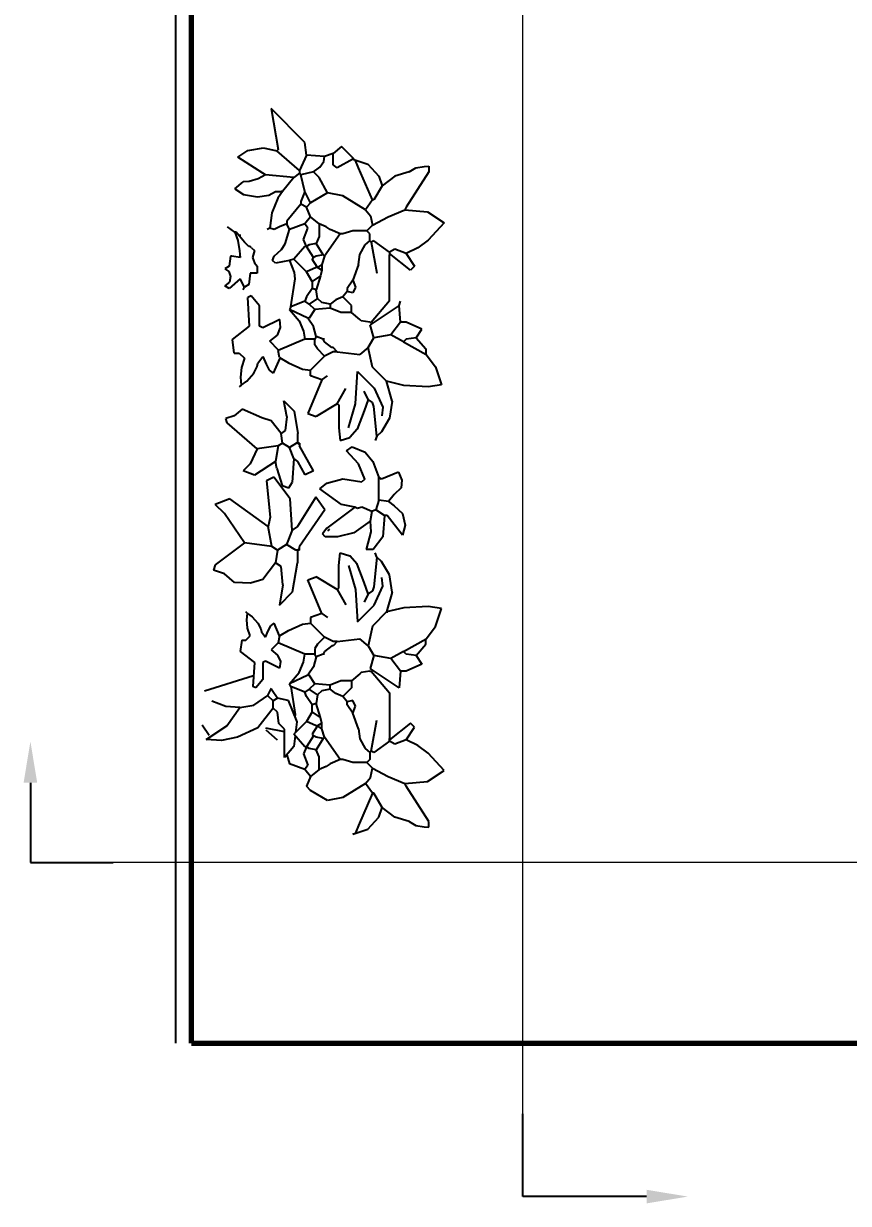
# Model space of a CAD drawing. Header units: inches. Extents: x -1721 to -596, y -6348 to -3031.
# Drawn here: x -606.28 to -602.7, y -3144.82 to -3139.7 of the extents above; entities that cross this region are included whole.
import ezdxf
from ezdxf import colors
from ezdxf.entities.mleader import LeaderData, LeaderLine
from ezdxf.math import Vec2, Vec3

# ---------------------------------------------------------------- set-up
doc = ezdxf.new("R2010")
doc.units = ezdxf.units.IN
doc.header["$MEASUREMENT"] = 0
doc.layers.add('A-FLOR-FTPT', color=6, linetype='Continuous', lineweight=70)
doc.layers.add('linee di sezione', color=3, linetype='Continuous', lineweight=13)
doc.layers.add('VEGETAZIONE', color=94, linetype='Continuous')
doc.styles.get("Standard").update_dxf_attribs({"font": 'Arial.ttf'})

msp = doc.modelspace()

# ---------------------------------------------------------------- linework, layer by layer
msp.add_line((-605.6223, -3138.1969), (-605.6223, -3144.1269))
at = {"layer": 'A-FLOR-FTPT'}
for q in [(-605.5523, -3138.1969), (-602.6023, -3144.1269)]:
    msp.add_line((-605.5523, -3144.1269), q, dxfattribs=at)
at = {"layer": 'linee di sezione', "lineweight": 13}
for p, q in [((-604.113, -3144.4343), (-604.113, -3134.7169)), ((-596.2123, -3143.3426), (-605.8923, -3143.3426))]:
    msp.add_line(p, q, dxfattribs=at)
at = {"layer": 'VEGETAZIONE'}
for p, q in [((-605.0595, -3140.2131), (-605.207, -3140.0657)), ((-605.207, -3140.0657), (-605.1756, -3140.2436)), ((-605.3079, -3140.2489), (-605.2401, -3140.2364)), ((-605.2401, -3140.2364), (-605.1817, -3140.2498)), ((-605.1756, -3140.2436), (-605.1817, -3140.2498)), ((-605.0534, -3140.2681), (-605.0595, -3140.2131)), ((-604.9007, -3140.2314), (-604.9373, -3140.262)), ((-604.8457, -3140.2864), (-604.9007, -3140.2314)), ((-605.3506, -3140.2777), (-605.3079, -3140.2489)), ((-605.2427, -3140.3475), (-605.3506, -3140.2777)), ((-605.0839, -3140.3353), (-605.1817, -3140.2498)), ((-605.0534, -3140.2681), (-605.0839, -3140.3353)), ((-604.974, -3140.2742), (-605.0534, -3140.2681)), ((-604.9773, -3140.296), (-604.974, -3140.2742)), ((-604.9373, -3140.262), (-604.974, -3140.2742)), ((-604.9373, -3140.3108), (-604.9373, -3140.262)), ((-604.8518, -3140.2864), (-604.919, -3140.3231)), ((-604.8518, -3140.2864), (-604.7863, -3140.3072)), ((-604.8457, -3140.2864), (-604.8518, -3140.2864)), ((-604.8274, -3140.3231), (-604.8396, -3140.2925)), ((-605.0839, -3140.3353), (-605.0839, -3140.3475)), ((-605.0229, -3140.3414), (-605.0778, -3140.3536)), ((-605.0229, -3140.3414), (-604.9949, -3140.3212)), ((-604.9984, -3140.3658), (-605.0229, -3140.3414)), ((-604.9949, -3140.3212), (-604.9773, -3140.296)), ((-604.919, -3140.3231), (-604.9373, -3140.3108)), ((-604.7663, -3140.4635), (-604.8274, -3140.3231)), ((-604.7863, -3140.3072), (-604.7393, -3140.3605)), ((-604.6075, -3140.3414), (-604.6686, -3140.3597)), ((-604.522, -3140.3414), (-604.6197, -3140.4941)), ((-604.6075, -3140.3414), (-604.5777, -3140.324)), ((-604.5777, -3140.324), (-604.5424, -3140.3184)), ((-604.5424, -3140.3184), (-604.522, -3140.317)), ((-604.522, -3140.317), (-604.522, -3140.3414)), ((-605.3649, -3140.4147), (-605.3283, -3140.3841)), ((-605.3024, -3140.3824), (-605.3283, -3140.3841)), ((-605.2631, -3140.372), (-605.3024, -3140.3824)), ((-605.2305, -3140.3536), (-605.2631, -3140.372)), ((-605.2305, -3140.3536), (-605.2427, -3140.3475)), ((-605.1084, -3140.3658), (-605.2305, -3140.3536)), ((-605.1084, -3140.3658), (-605.1572, -3140.4269)), ((-605.0839, -3140.3475), (-605.1084, -3140.3658)), ((-605.0778, -3140.3536), (-605.0839, -3140.3475)), ((-605.0595, -3140.4269), (-605.0778, -3140.3536)), ((-604.9618, -3140.433), (-604.9984, -3140.3658)), ((-604.7393, -3140.3605), (-604.7236, -3140.4025)), ((-604.6686, -3140.3597), (-604.7236, -3140.4025)), ((-605.3649, -3140.4147), (-605.3265, -3140.4398)), ((-605.3265, -3140.4398), (-605.2653, -3140.4503)), ((-605.2653, -3140.4503), (-605.2172, -3140.443)), ((-605.2172, -3140.443), (-605.1878, -3140.4269)), ((-605.1878, -3140.4269), (-605.1633, -3140.4269)), ((-605.1572, -3140.4269), (-605.1778, -3140.4555)), ((-605.1572, -3140.4269), (-605.1633, -3140.4269)), ((-605.0595, -3140.4269), (-605.0778, -3140.4697)), ((-605.0351, -3140.4758), (-605.0595, -3140.4269)), ((-604.9618, -3140.433), (-605.0351, -3140.4758)), ((-604.8946, -3140.4452), (-604.9618, -3140.433)), ((-604.7969, -3140.5063), (-604.8946, -3140.4452)), ((-604.7236, -3140.4025), (-604.7602, -3140.4635)), ((-605.1778, -3140.4555), (-605.203, -3140.5191)), ((-605.0778, -3140.4819), (-605.1389, -3140.5552)), ((-605.0778, -3140.4697), (-605.0778, -3140.4819)), ((-605.0534, -3140.4941), (-605.0778, -3140.4819)), ((-605.0351, -3140.4758), (-605.0534, -3140.4941)), ((-605.0351, -3140.5368), (-605.0534, -3140.4941)), ((-604.7663, -3140.4635), (-604.7969, -3140.5063)), ((-604.7602, -3140.4635), (-604.7663, -3140.4635)), ((-604.6197, -3140.4941), (-604.6258, -3140.5063)), ((-605.203, -3140.5191), (-605.2122, -3140.5857)), ((-605.0351, -3140.5368), (-605.0595, -3140.5674)), ((-604.9984, -3140.5674), (-605.0351, -3140.5368)), ((-604.7969, -3140.5063), (-604.7745, -3140.5316)), ((-604.7745, -3140.5316), (-604.7663, -3140.5735)), ((-604.7663, -3140.5735), (-604.6981, -3140.5372)), ((-604.6981, -3140.5372), (-604.6258, -3140.5063)), ((-604.6258, -3140.5063), (-604.5277, -3140.5147)), ((-604.5277, -3140.5147), (-604.4542, -3140.5624)), ((-605.3649, -3140.604), (-605.3954, -3140.5796)), ((-605.2122, -3140.5857), (-605.2244, -3140.5918)), ((-605.2122, -3140.5796), (-605.2122, -3140.5857)), ((-605.1939, -3140.5918), (-605.2122, -3140.5857)), ((-605.1695, -3140.5796), (-605.1939, -3140.5918)), ((-605.1389, -3140.5674), (-605.1695, -3140.5796)), ((-605.145, -3140.6537), (-605.1267, -3140.5918)), ((-605.1389, -3140.5552), (-605.1389, -3140.5674)), ((-605.1267, -3140.5918), (-605.1389, -3140.5674)), ((-605.0595, -3140.5674), (-605.1267, -3140.5918)), ((-605.0656, -3140.6346), (-605.0473, -3140.5857)), ((-605.0473, -3140.5857), (-605.0595, -3140.5674)), ((-604.9679, -3140.5796), (-604.9984, -3140.5674)), ((-604.9984, -3140.5674), (-604.9984, -3140.6224)), ((-604.9496, -3140.5918), (-604.9679, -3140.5796)), ((-604.9068, -3140.6101), (-604.9496, -3140.5918)), ((-604.8518, -3140.5979), (-604.8946, -3140.6101)), ((-604.7907, -3140.5979), (-604.8518, -3140.5979)), ((-604.7663, -3140.5735), (-604.7907, -3140.5979)), ((-604.7785, -3140.6101), (-604.7907, -3140.5979)), ((-604.4542, -3140.5624), (-604.5248, -3140.6382)), ((-605.3649, -3140.604), (-605.3505, -3140.6402)), ((-605.3588, -3140.604), (-605.3649, -3140.604)), ((-605.3221, -3140.6468), (-605.3588, -3140.604)), ((-605.3505, -3140.6402), (-605.344, -3140.685)), ((-605.3038, -3140.6651), (-605.3221, -3140.6468)), ((-605.1614, -3140.6788), (-605.145, -3140.6537)), ((-605.0534, -3140.6651), (-605.0656, -3140.6346)), ((-605.0106, -3140.6529), (-605.0412, -3140.659)), ((-604.9984, -3140.6224), (-605.0106, -3140.6529)), ((-604.9801, -3140.7018), (-605.0106, -3140.6529)), ((-604.9068, -3140.6101), (-604.974, -3140.7079)), ((-604.8946, -3140.6101), (-604.9068, -3140.6101)), ((-604.798, -3140.6578), (-604.7785, -3140.6407)), ((-604.7785, -3140.6407), (-604.7785, -3140.6101)), ((-604.7724, -3140.6468), (-604.7785, -3140.6407)), ((-604.7602, -3140.6407), (-604.7724, -3140.6468)), ((-604.7724, -3140.6468), (-604.748, -3140.7812)), ((-604.693, -3140.6896), (-604.7602, -3140.6407)), ((-604.5248, -3140.6382), (-604.5688, -3140.6718)), ((-605.344, -3140.685), (-605.3405, -3140.714)), ((-605.2977, -3140.6651), (-605.3038, -3140.6651)), ((-605.2916, -3140.6712), (-605.2977, -3140.6651)), ((-605.2916, -3140.6712), (-605.2794, -3140.6834)), ((-605.2794, -3140.6834), (-605.2871, -3140.7132)), ((-605.1939, -3140.7079), (-605.1614, -3140.6788)), ((-605.0595, -3140.6651), (-605.1084, -3140.7201)), ((-605.0534, -3140.6651), (-605.0595, -3140.6651)), ((-605.0412, -3140.659), (-605.0534, -3140.6651)), ((-605.0229, -3140.714), (-605.0534, -3140.6651)), ((-604.9801, -3140.7018), (-605.0106, -3140.7079)), ((-604.974, -3140.7079), (-604.9801, -3140.7018)), ((-604.8274, -3140.7445), (-604.8215, -3140.6999)), ((-604.8215, -3140.6999), (-604.798, -3140.6578)), ((-604.6686, -3140.6773), (-604.693, -3140.6896)), ((-604.693, -3140.6896), (-604.693, -3140.6957)), ((-604.6014, -3140.769), (-604.693, -3140.6957)), ((-604.693, -3140.6957), (-604.693, -3140.7018)), ((-604.693, -3140.8997), (-604.693, -3140.7018)), ((-604.6197, -3140.6957), (-604.6686, -3140.6773)), ((-604.5688, -3140.6718), (-604.6197, -3140.6957)), ((-604.6197, -3140.6957), (-604.5831, -3140.7506)), ((-605.3893, -3140.7506), (-605.4077, -3140.7629)), ((-605.3832, -3140.7079), (-605.3893, -3140.7506)), ((-605.3771, -3140.7079), (-605.3832, -3140.7079)), ((-605.3405, -3140.714), (-605.3771, -3140.7079)), ((-605.2871, -3140.7132), (-605.2795, -3140.7372)), ((-605.2795, -3140.7372), (-605.2672, -3140.7506)), ((-605.2672, -3140.7506), (-605.2672, -3140.7812)), ((-605.2, -3140.7262), (-605.1939, -3140.7079)), ((-605.1878, -3140.7384), (-605.2, -3140.7262)), ((-605.1267, -3140.7262), (-605.1878, -3140.7384)), ((-605.1084, -3140.7201), (-605.1267, -3140.7262)), ((-605.1046, -3140.7779), (-605.1254, -3140.7257)), ((-605.0534, -3140.7751), (-605.1084, -3140.7201)), ((-605.0106, -3140.7567), (-605.0534, -3140.7751)), ((-605.029, -3140.7201), (-605.0229, -3140.714)), ((-605.0045, -3140.7567), (-605.029, -3140.7201)), ((-605.0106, -3140.7079), (-605.0229, -3140.714)), ((-605.0045, -3140.7567), (-605.0106, -3140.7567)), ((-604.9862, -3140.7445), (-605.0045, -3140.7567)), ((-604.9862, -3140.769), (-605.0045, -3140.7567)), ((-604.974, -3140.7079), (-604.9862, -3140.7445)), ((-604.9862, -3140.7445), (-604.9862, -3140.769)), ((-604.8274, -3140.7445), (-604.8518, -3140.8117)), ((-604.5831, -3140.7506), (-604.6014, -3140.769)), ((-605.4077, -3140.7629), (-605.3899, -3140.7748)), ((-605.3899, -3140.7748), (-605.3833, -3140.7956)), ((-605.3405, -3140.8056), (-605.3893, -3140.8484)), ((-605.3833, -3140.7956), (-605.3877, -3140.8207)), ((-605.3221, -3140.8423), (-605.3405, -3140.8056)), ((-605.2977, -3140.7812), (-605.3038, -3140.83)), ((-605.2672, -3140.7812), (-605.2977, -3140.7812)), ((-605.1206, -3140.9278), (-605.1023, -3140.8056)), ((-605.1023, -3140.8056), (-605.1046, -3140.7779)), ((-605.029, -3140.8178), (-605.0534, -3140.7751)), ((-604.9923, -3140.7934), (-605.029, -3140.8178)), ((-604.9923, -3140.7934), (-605.0106, -3140.8545)), ((-604.9862, -3140.769), (-604.9923, -3140.7934)), ((-605.3877, -3140.8207), (-605.4077, -3140.8362)), ((-605.3893, -3140.8484), (-605.4077, -3140.8362)), ((-605.3283, -3140.8545), (-605.3221, -3140.8423)), ((-605.3038, -3140.83), (-605.3221, -3140.8423)), ((-605.029, -3140.8484), (-605.0534, -3140.885)), ((-605.029, -3140.8178), (-605.029, -3140.8484)), ((-605.0106, -3140.8545), (-605.029, -3140.8484)), ((-605.0045, -3140.8911), (-605.0106, -3140.8545)), ((-604.8518, -3140.8117), (-604.8763, -3140.8484)), ((-604.8763, -3140.8484), (-604.8763, -3140.8606)), ((-604.8518, -3140.8117), (-604.8396, -3140.8423)), ((-604.8396, -3140.8423), (-604.8518, -3140.8667)), ((-605.2935, -3140.8795), (-605.3081, -3140.8869)), ((-605.3008, -3141.0114), (-605.3081, -3140.8869)), ((-605.2568, -3140.9235), (-605.2935, -3140.8795)), ((-605.0595, -3140.9033), (-605.1206, -3140.9278)), ((-605.0534, -3140.885), (-605.0595, -3140.9033)), ((-605.0412, -3140.9156), (-605.0595, -3140.9033)), ((-605.0045, -3140.8911), (-605.0412, -3140.9156)), ((-604.9862, -3140.9095), (-605.0045, -3140.8911)), ((-604.9496, -3140.9156), (-604.9862, -3140.9095)), ((-604.9251, -3140.8972), (-604.9496, -3140.9156)), ((-604.8946, -3140.885), (-604.9251, -3140.8972)), ((-604.8763, -3140.8606), (-604.8946, -3140.885)), ((-604.8579, -3140.9217), (-604.8946, -3140.885)), ((-604.8518, -3140.8667), (-604.8763, -3140.8606)), ((-604.7724, -3140.995), (-604.693, -3140.8997)), ((-604.6503, -3140.9217), (-604.6441, -3140.9033)), ((-605.2568, -3141.0114), (-605.2568, -3140.9235)), ((-605.1206, -3140.9278), (-605.1267, -3140.94)), ((-605.0473, -3140.9766), (-605.1267, -3140.94)), ((-605.1267, -3140.94), (-605.0854, -3140.9893)), ((-605.0168, -3140.94), (-605.0412, -3140.9156)), ((-605.0168, -3140.94), (-605.0412, -3140.9766)), ((-604.9496, -3140.9339), (-605.0168, -3140.94)), ((-604.9496, -3140.9156), (-604.9496, -3140.9339)), ((-604.9038, -3140.9523), (-604.9496, -3140.9339)), ((-604.8579, -3140.9522), (-604.9038, -3140.9523)), ((-604.8579, -3140.9522), (-604.8579, -3140.9217)), ((-604.8213, -3140.9828), (-604.8579, -3140.9522)), ((-604.6503, -3140.9217), (-604.7757, -3141.0053)), ((-604.6441, -3140.995), (-604.6503, -3140.9217)), ((-605.3741, -3141.0701), (-605.3008, -3141.0114)), ((-605.2421, -3141.0188), (-605.2568, -3141.0114)), ((-605.1688, -3140.9821), (-605.2421, -3141.0188)), ((-605.1653, -3141.0173), (-605.1688, -3140.9821)), ((-605.0854, -3140.9893), (-605.0654, -3141.0342)), ((-605.0229, -3141.0133), (-605.0473, -3140.9766)), ((-605.0412, -3140.9766), (-605.0473, -3140.9766)), ((-604.8152, -3140.9889), (-604.8213, -3140.9828)), ((-604.7785, -3140.995), (-604.8152, -3140.9889)), ((-604.7785, -3140.995), (-604.7724, -3140.995)), ((-604.7602, -3141.0622), (-604.7757, -3141.0053)), ((-604.6441, -3140.995), (-604.6869, -3141.0499)), ((-604.6197, -3140.995), (-604.6441, -3140.995)), ((-604.5525, -3141.0255), (-604.6197, -3140.995)), ((-605.2128, -3141.0774), (-605.1794, -3141.0509)), ((-605.1794, -3141.0509), (-605.1653, -3141.0173)), ((-605.0654, -3141.0342), (-605.0595, -3141.0683)), ((-605.0106, -3141.056), (-605.0229, -3141.0133)), ((-605.0106, -3141.056), (-605.0168, -3141.0683)), ((-604.9801, -3141.0683), (-605.0106, -3141.056)), ((-604.7846, -3141.1049), (-604.7602, -3141.0622)), ((-604.6869, -3141.0499), (-604.7602, -3141.0622)), ((-604.6319, -3141.0805), (-604.6869, -3141.0499)), ((-604.577, -3141.0622), (-604.6197, -3141.0683)), ((-604.577, -3141.0622), (-604.5525, -3141.0255)), ((-604.577, -3141.0622), (-604.5342, -3141.111)), ((-605.3667, -3141.1287), (-605.3741, -3141.0701)), ((-605.1762, -3141.1141), (-605.2128, -3141.0774)), ((-605.0595, -3141.0683), (-605.1756, -3141.1171)), ((-605.0168, -3141.0683), (-605.0595, -3141.0683)), ((-605.0168, -3141.0927), (-605.0168, -3141.0683)), ((-605.0045, -3141.111), (-605.0168, -3141.0927)), ((-604.974, -3141.1416), (-605.0045, -3141.111)), ((-604.974, -3141.0805), (-604.9801, -3141.0683)), ((-604.974, -3141.0683), (-604.9801, -3141.0683)), ((-604.9435, -3141.1049), (-604.974, -3141.0805)), ((-604.9373, -3141.1049), (-604.9435, -3141.1049)), ((-604.919, -3141.1232), (-604.9373, -3141.1049)), ((-604.7846, -3141.1049), (-604.8213, -3141.1354)), ((-604.7663, -3141.1904), (-604.7846, -3141.1049)), ((-604.6197, -3141.0683), (-604.6319, -3141.0805)), ((-604.6319, -3141.0805), (-604.5336, -3141.1346)), ((-604.5342, -3141.111), (-604.5342, -3141.1354)), ((-605.3667, -3141.1287), (-605.3448, -3141.1287)), ((-605.3448, -3141.1287), (-605.3228, -3141.1507)), ((-605.3228, -3141.1507), (-605.336, -3141.1909)), ((-605.2641, -3141.1727), (-605.2421, -3141.1434)), ((-605.2421, -3141.1434), (-605.2288, -3141.1775)), ((-605.1688, -3141.1507), (-605.1982, -3141.2167)), ((-605.1695, -3141.1477), (-605.1756, -3141.1171)), ((-605.1695, -3141.1477), (-605.1313, -3141.1711)), ((-604.974, -3141.1416), (-605.0351, -3141.2026)), ((-604.9373, -3141.1232), (-604.974, -3141.1416)), ((-604.919, -3141.1232), (-604.9373, -3141.1232)), ((-604.919, -3141.1232), (-604.8213, -3141.1354)), ((-604.5336, -3141.1346), (-604.4924, -3141.1879)), ((-605.336, -3141.1909), (-605.3402, -3141.234)), ((-605.312, -3141.2502), (-605.2824, -3141.2165)), ((-605.2824, -3141.2165), (-605.2669, -3141.1869)), ((-605.2669, -3141.1869), (-605.2641, -3141.1727)), ((-605.2288, -3141.1775), (-605.2147, -3141.2031)), ((-605.2147, -3141.2031), (-605.1982, -3141.2167)), ((-605.1313, -3141.1711), (-605.0701, -3141.198)), ((-605.0701, -3141.198), (-605.0351, -3141.2026)), ((-605.0351, -3141.2271), (-605.0351, -3141.2026)), ((-604.8398, -3141.3497), (-604.832, -3141.2081)), ((-604.832, -3141.2081), (-604.7591, -3141.2814)), ((-604.7052, -3141.2515), (-604.7663, -3141.1904)), ((-604.4924, -3141.1879), (-604.466, -3141.2665)), ((-605.3374, -3141.268), (-605.3448, -3141.2753)), ((-605.3402, -3141.234), (-605.3374, -3141.268)), ((-605.3374, -3141.268), (-605.312, -3141.2502)), ((-604.9862, -3141.2454), (-605.0473, -3141.392)), ((-604.9862, -3141.2454), (-605.0351, -3141.2271)), ((-604.9862, -3141.2454), (-604.9618, -3141.2271)), ((-604.6305, -3141.2693), (-604.7052, -3141.2515)), ((-604.6808, -3141.337), (-604.7052, -3141.2515)), ((-604.7052, -3141.2515), (-604.6991, -3141.2515)), ((-604.5248, -3141.2749), (-604.6305, -3141.2693)), ((-604.466, -3141.2665), (-604.5248, -3141.2749)), ((-604.919, -3141.3492), (-604.8824, -3141.282)), ((-604.7846, -3141.3309), (-604.803, -3141.2943)), ((-604.7591, -3141.2814), (-604.7213, -3141.3634)), ((-605.1507, -3141.3366), (-605.1066, -3141.3815)), ((-605.1389, -3141.4042), (-605.1507, -3141.3366)), ((-604.919, -3141.3492), (-605.0106, -3141.4042)), ((-604.919, -3141.3492), (-604.9129, -3141.3553)), ((-604.9129, -3141.3553), (-604.9129, -3141.4531)), ((-604.871, -3141.4541), (-604.8398, -3141.3497)), ((-604.7846, -3141.3309), (-604.803, -3141.3798)), ((-604.7663, -3141.3431), (-604.7846, -3141.3309)), ((-604.7602, -3141.3614), (-604.7663, -3141.3431)), ((-604.748, -3141.4897), (-604.7602, -3141.3614)), ((-604.7213, -3141.3634), (-604.7252, -3141.4019)), ((-604.6808, -3141.337), (-604.6923, -3141.4123)), ((-605.3667, -3141.4013), (-605.4033, -3141.4135)), ((-605.3972, -3141.4319), (-605.4033, -3141.4135)), ((-605.3328, -3141.3728), (-605.3667, -3141.4013)), ((-605.2476, -3141.4095), (-605.3328, -3141.3728)), ((-605.2061, -3141.4225), (-605.2476, -3141.4095)), ((-605.1633, -3141.4775), (-605.2061, -3141.4225)), ((-605.1389, -3141.4042), (-605.145, -3141.4653)), ((-605.1066, -3141.3815), (-605.0901, -3141.4775)), ((-605.0473, -3141.392), (-605.0106, -3141.4042)), ((-604.803, -3141.3798), (-604.8335, -3141.4592)), ((-604.6923, -3141.4123), (-604.7275, -3141.4712)), ((-605.2672, -3141.5447), (-605.3972, -3141.4319)), ((-605.145, -3141.4653), (-605.1633, -3141.4775)), ((-604.9129, -3141.4531), (-604.9068, -3141.508)), ((-604.8335, -3141.4592), (-604.864, -3141.4958)), ((-604.7275, -3141.4712), (-604.748, -3141.4897)), ((-605.1572, -3141.5203), (-605.1756, -3141.5325)), ((-605.1572, -3141.5203), (-605.1633, -3141.4775)), ((-605.1267, -3141.5386), (-605.1572, -3141.5203)), ((-605.0962, -3141.5203), (-605.1267, -3141.5386)), ((-605.0901, -3141.5203), (-605.0962, -3141.5203)), ((-605.0901, -3141.5203), (-605.0901, -3141.4775)), ((-605.0839, -3141.5264), (-605.0901, -3141.5203)), ((-605.0839, -3141.5203), (-605.0901, -3141.5203)), ((-605.0839, -3141.5203), (-605.0839, -3141.5264)), ((-604.9068, -3141.508), (-604.864, -3141.4958)), ((-604.748, -3141.4897), (-604.7541, -3141.508)), ((-605.2672, -3141.5447), (-605.2974, -3141.6099)), ((-605.1756, -3141.5325), (-605.2672, -3141.5447)), ((-605.1756, -3141.5325), (-605.1878, -3141.5997)), ((-605.1084, -3141.5875), (-605.1267, -3141.5386)), ((-605.0839, -3141.5264), (-605.0839, -3141.5325)), ((-605.022, -3141.64), (-605.0839, -3141.5325)), ((-604.8796, -3141.5541), (-604.8552, -3141.5357)), ((-604.8269, -3141.6104), (-604.8796, -3141.5541)), ((-604.8552, -3141.5357), (-604.7975, -3141.56)), ((-604.7975, -3141.56), (-604.7652, -3141.5992)), ((-605.2974, -3141.6099), (-605.3279, -3141.6404)), ((-605.1878, -3141.5997), (-605.279, -3141.6587)), ((-605.1817, -3141.6302), (-605.1878, -3141.5997)), ((-605.1084, -3141.5875), (-605.1145, -3141.6913)), ((-605.0901, -3141.5997), (-605.1084, -3141.5875)), ((-605.0581, -3141.6581), (-605.0901, -3141.5997)), ((-604.8002, -3141.6762), (-604.8269, -3141.6104)), ((-604.7652, -3141.5992), (-604.7391, -3141.6701)), ((-605.279, -3141.6587), (-605.3279, -3141.6404)), ((-605.1951, -3141.6675), (-605.2269, -3141.6834)), ((-605.1236, -3141.7628), (-605.1951, -3141.6675)), ((-605.1817, -3141.6302), (-605.1585, -3141.7048)), ((-605.022, -3141.64), (-605.0581, -3141.6581)), ((-604.9651, -3141.6946), (-604.8945, -3141.675)), ((-604.8945, -3141.675), (-604.8124, -3141.6885)), ((-604.8002, -3141.6762), (-604.8124, -3141.6885)), ((-604.7391, -3141.7679), (-604.7391, -3141.6701)), ((-604.7269, -3141.6762), (-604.7391, -3141.6701)), ((-604.6536, -3141.6457), (-604.7269, -3141.6762)), ((-604.6536, -3141.6457), (-604.6389, -3141.6806)), ((-605.2269, -3141.6834), (-605.211, -3141.8422)), ((-605.1585, -3141.7048), (-605.1293, -3141.7149)), ((-605.1293, -3141.7149), (-605.1145, -3141.6913)), ((-604.9957, -3141.719), (-604.9651, -3141.6946)), ((-604.9004, -3141.7871), (-604.9957, -3141.719)), ((-604.6418, -3141.7142), (-604.6719, -3141.7434)), ((-604.6389, -3141.6806), (-604.6418, -3141.7142)), ((-605.3857, -3141.7628), (-605.4492, -3141.7866)), ((-605.2189, -3141.8819), (-605.3857, -3141.7628)), ((-605.1157, -3141.8978), (-605.1236, -3141.7628)), ((-605.0125, -3141.7548), (-605.0919, -3141.8819)), ((-604.9728, -3141.8104), (-605.0125, -3141.7548)), ((-604.7391, -3141.7679), (-604.7513, -3141.8106)), ((-604.6964, -3141.774), (-604.7391, -3141.7679)), ((-604.6719, -3141.7434), (-604.6964, -3141.774)), ((-604.6964, -3141.774), (-604.6719, -3141.7923)), ((-605.4095, -3141.8263), (-605.4492, -3141.7866)), ((-605.3221, -3141.9534), (-605.4095, -3141.8263)), ((-604.9728, -3141.8104), (-605.0839, -3141.9692)), ((-604.843, -3141.7984), (-604.9651, -3141.89)), ((-604.843, -3141.7984), (-604.9004, -3141.7871)), ((-604.8307, -3141.8045), (-604.843, -3141.7984)), ((-604.8124, -3141.7984), (-604.8307, -3141.8045)), ((-604.7697, -3141.8167), (-604.8124, -3141.7984)), ((-604.7697, -3141.8167), (-604.7758, -3141.8595)), ((-604.7513, -3141.8106), (-604.7697, -3141.8167)), ((-604.7147, -3141.8351), (-604.7513, -3141.8106)), ((-604.6719, -3141.7923), (-604.6359, -3141.8264)), ((-604.6359, -3141.8264), (-604.6242, -3141.8769)), ((-605.211, -3141.8422), (-605.2189, -3141.8819)), ((-605.203, -3141.9692), (-605.2189, -3141.8819)), ((-605.0919, -3141.8819), (-605.1157, -3141.8978)), ((-604.7758, -3141.8595), (-604.8475, -3141.9106)), ((-604.7758, -3141.8595), (-604.774, -3141.905)), ((-604.7147, -3141.8351), (-604.7208, -3141.9267)), ((-604.7025, -3141.8351), (-604.7147, -3141.8351)), ((-604.6353, -3141.9206), (-604.7025, -3141.8351)), ((-604.6242, -3141.8769), (-604.6353, -3141.9206)), ((-605.1157, -3141.8978), (-605.1395, -3141.9613)), ((-604.9651, -3141.89), (-604.9834, -3141.9145)), ((-604.9712, -3141.9267), (-604.9834, -3141.9145)), ((-604.918, -3141.9274), (-604.9712, -3141.9267)), ((-604.9533, -3141.8933), (-604.9612, -3141.9012)), ((-604.8475, -3141.9106), (-604.918, -3141.9274)), ((-604.774, -3141.905), (-604.7941, -3141.9816)), ((-604.7208, -3141.9267), (-604.7636, -3141.9816)), ((-605.3221, -3141.9534), (-605.4492, -3142.0487)), ((-605.203, -3141.9692), (-605.3221, -3141.9534)), ((-605.1792, -3141.9851), (-605.203, -3141.9692)), ((-605.1792, -3141.9851), (-605.1872, -3142.0407)), ((-605.1395, -3141.9613), (-605.1792, -3141.9851)), ((-605.0998, -3141.9851), (-605.1395, -3141.9613)), ((-605.0919, -3141.9851), (-605.0998, -3141.9851)), ((-605.0839, -3141.9772), (-605.0919, -3141.9851)), ((-605.0919, -3141.9851), (-605.0919, -3142.0407)), ((-605.0839, -3141.9851), (-605.0919, -3141.9851)), ((-605.0839, -3141.9772), (-605.0839, -3141.9692)), ((-605.0839, -3141.9851), (-605.0839, -3141.9772)), ((-604.7636, -3141.9816), (-604.7941, -3141.9816)), ((-604.9129, -3142.0523), (-604.9068, -3141.9973)), ((-604.9068, -3141.9973), (-604.864, -3142.0095)), ((-604.8335, -3142.0462), (-604.864, -3142.0095)), ((-604.748, -3142.0157), (-604.7602, -3142.1439)), ((-604.748, -3142.0157), (-604.7541, -3141.9973)), ((-604.7275, -3142.0342), (-604.748, -3142.0157)), ((-604.6923, -3142.0931), (-604.7275, -3142.0342)), ((-605.4492, -3142.0487), (-605.4571, -3142.0725)), ((-605.4095, -3142.0883), (-605.4571, -3142.0725)), ((-605.3655, -3142.1255), (-605.4095, -3142.0883)), ((-605.1872, -3142.0407), (-605.2428, -3142.1122)), ((-605.1634, -3142.0566), (-605.1872, -3142.0407)), ((-605.1554, -3142.136), (-605.1634, -3142.0566)), ((-605.1134, -3142.1656), (-605.0919, -3142.0407)), ((-604.9129, -3142.15), (-604.9129, -3142.0523)), ((-604.871, -3142.0513), (-604.8398, -3142.1557)), ((-604.803, -3142.1256), (-604.8335, -3142.0462)), ((-605.2967, -3142.1291), (-605.3655, -3142.1255)), ((-605.2428, -3142.1122), (-605.2967, -3142.1291)), ((-605.1554, -3142.136), (-605.1707, -3142.2239)), ((-605.0473, -3142.1134), (-605.0106, -3142.1012)), ((-604.9862, -3142.26), (-605.0473, -3142.1134)), ((-604.919, -3142.1561), (-605.0106, -3142.1012)), ((-604.7846, -3142.1745), (-604.803, -3142.1256)), ((-604.7213, -3142.142), (-604.7252, -3142.1035)), ((-604.6808, -3142.1684), (-604.6923, -3142.0931)), ((-605.1707, -3142.2239), (-605.1134, -3142.1656)), ((-604.919, -3142.1561), (-604.9129, -3142.15)), ((-604.919, -3142.1561), (-604.8824, -3142.2233)), ((-604.8398, -3142.1557), (-604.832, -3142.2973)), ((-604.7846, -3142.1745), (-604.803, -3142.2111)), ((-604.7663, -3142.1623), (-604.7846, -3142.1745)), ((-604.7602, -3142.1439), (-604.7663, -3142.1623)), ((-604.7591, -3142.224), (-604.7213, -3142.142)), ((-604.6808, -3142.1684), (-604.7052, -3142.2539)), ((-604.832, -3142.2973), (-604.7591, -3142.224)), ((-604.6305, -3142.2361), (-604.7052, -3142.2539)), ((-604.5248, -3142.2305), (-604.6305, -3142.2361)), ((-604.466, -3142.2389), (-604.5248, -3142.2305)), ((-604.4924, -3142.3175), (-604.466, -3142.2389)), ((-605.3099, -3142.26), (-605.316, -3142.2539)), ((-605.3123, -3142.2883), (-605.3099, -3142.26)), ((-605.3087, -3142.3242), (-605.3123, -3142.2883)), ((-605.3099, -3142.26), (-605.2888, -3142.2748)), ((-605.2888, -3142.2748), (-605.2641, -3142.3029)), ((-604.9862, -3142.26), (-605.0351, -3142.2783)), ((-605.0351, -3142.2783), (-605.0351, -3142.3027)), ((-604.9862, -3142.26), (-604.9618, -3142.2783)), ((-604.7052, -3142.2539), (-604.7663, -3142.315)), ((-604.7052, -3142.2539), (-604.6991, -3142.2539)), ((-605.2977, -3142.3577), (-605.3087, -3142.3242)), ((-605.2641, -3142.3029), (-605.2512, -3142.3276)), ((-605.2512, -3142.3276), (-605.2489, -3142.3394)), ((-605.2489, -3142.3394), (-605.2305, -3142.3638)), ((-605.2305, -3142.3638), (-605.2194, -3142.3354)), ((-605.2194, -3142.3354), (-605.2077, -3142.3141)), ((-605.2077, -3142.3141), (-605.1939, -3142.3027)), ((-605.1695, -3142.3577), (-605.1939, -3142.3027)), ((-605.1695, -3142.3577), (-605.1313, -3142.3343)), ((-605.1313, -3142.3343), (-605.0701, -3142.3074)), ((-605.0701, -3142.3074), (-605.0351, -3142.3027)), ((-604.974, -3142.3638), (-605.0351, -3142.3027)), ((-604.7663, -3142.315), (-604.7846, -3142.4005)), ((-604.5336, -3142.3708), (-604.4924, -3142.3175)), ((-605.3344, -3142.376), (-605.3405, -3142.4249)), ((-605.3344, -3142.376), (-605.316, -3142.376)), ((-605.316, -3142.376), (-605.2977, -3142.3577)), ((-605.1756, -3142.3883), (-605.2061, -3142.4188)), ((-605.1695, -3142.3577), (-605.1756, -3142.3883)), ((-605.0595, -3142.4371), (-605.1756, -3142.3883)), ((-605.0045, -3142.3944), (-605.0168, -3142.4127)), ((-604.974, -3142.3638), (-605.0045, -3142.3944)), ((-604.9373, -3142.3822), (-604.974, -3142.3638)), ((-604.919, -3142.3822), (-604.9373, -3142.4005)), ((-604.919, -3142.3822), (-604.9373, -3142.3822)), ((-604.919, -3142.3822), (-604.8213, -3142.3699)), ((-604.7846, -3142.4005), (-604.8213, -3142.3699)), ((-604.6319, -3142.4249), (-604.5336, -3142.3708)), ((-604.577, -3142.4432), (-604.5342, -3142.3944)), ((-604.5342, -3142.3944), (-604.5342, -3142.3699)), ((-605.3405, -3142.4249), (-605.2794, -3142.4738)), ((-605.2061, -3142.4188), (-605.1783, -3142.4409)), ((-605.1783, -3142.4409), (-605.1665, -3142.4689)), ((-605.0654, -3142.4712), (-605.0595, -3142.4371)), ((-605.0168, -3142.4371), (-605.0595, -3142.4371)), ((-605.0168, -3142.4127), (-605.0168, -3142.4371)), ((-605.0106, -3142.4493), (-605.0168, -3142.4371)), ((-604.9801, -3142.4371), (-605.0106, -3142.4493)), ((-604.974, -3142.4249), (-604.9801, -3142.4371)), ((-604.974, -3142.4371), (-604.9801, -3142.4371)), ((-604.9435, -3142.4005), (-604.974, -3142.4249)), ((-604.9373, -3142.4005), (-604.9435, -3142.4005)), ((-604.7846, -3142.4005), (-604.7602, -3142.4432)), ((-604.7602, -3142.4432), (-604.7757, -3142.5001)), ((-604.6869, -3142.4555), (-604.7602, -3142.4432)), ((-604.6319, -3142.4249), (-604.6869, -3142.4555)), ((-604.6197, -3142.4371), (-604.6319, -3142.4249)), ((-604.577, -3142.4432), (-604.6197, -3142.4371)), ((-604.577, -3142.4432), (-604.5525, -3142.4799)), ((-605.2794, -3142.4738), (-605.2855, -3142.5776)), ((-605.2305, -3142.4677), (-605.2427, -3142.4738)), ((-605.2427, -3142.4738), (-605.2427, -3142.5471)), ((-605.1695, -3142.4982), (-605.2305, -3142.4677)), ((-605.1665, -3142.4689), (-605.1695, -3142.4982)), ((-605.0854, -3142.5161), (-605.0654, -3142.4712)), ((-605.0229, -3142.4921), (-605.0473, -3142.5288)), ((-605.0106, -3142.4493), (-605.0229, -3142.4921)), ((-604.6503, -3142.5837), (-604.7757, -3142.5001)), ((-604.6441, -3142.5104), (-604.6869, -3142.4555)), ((-604.5525, -3142.4799), (-604.6197, -3142.5104)), ((-605.4959, -3142.5972), (-605.2827, -3142.5293)), ((-605.2427, -3142.5471), (-605.2733, -3142.5837)), ((-605.1267, -3142.5654), (-605.0854, -3142.5161)), ((-605.0473, -3142.5288), (-605.1267, -3142.5654)), ((-605.0412, -3142.5288), (-605.0473, -3142.5288)), ((-605.0168, -3142.5654), (-605.0412, -3142.5288)), ((-604.8213, -3142.5226), (-604.8579, -3142.5532)), ((-604.8152, -3142.5165), (-604.8213, -3142.5226)), ((-604.7785, -3142.5104), (-604.8152, -3142.5165)), ((-604.7785, -3142.5104), (-604.7724, -3142.5104)), ((-604.7724, -3142.5104), (-604.693, -3142.6057)), ((-604.6441, -3142.5104), (-604.6503, -3142.5837)), ((-604.6197, -3142.5104), (-604.6441, -3142.5104)), ((-605.2733, -3142.5837), (-605.2855, -3142.5776)), ((-605.2065, -3142.585), (-605.222, -3142.6161)), ((-605.2054, -3142.5891), (-605.1772, -3142.6295)), ((-605.1206, -3142.5776), (-605.1267, -3142.5654)), ((-605.1206, -3142.5776), (-605.1023, -3142.6998)), ((-605.0595, -3142.6021), (-605.1206, -3142.5776)), ((-605.0412, -3142.5898), (-605.0595, -3142.6021)), ((-605.0534, -3142.6204), (-605.0595, -3142.6021)), ((-605.0168, -3142.5654), (-605.0412, -3142.5898)), ((-605.0045, -3142.6143), (-605.0412, -3142.5898)), ((-604.9496, -3142.5715), (-605.0168, -3142.5654)), ((-604.9862, -3142.5959), (-605.0045, -3142.6143)), ((-604.9496, -3142.5898), (-604.9862, -3142.5959)), ((-604.9038, -3142.5531), (-604.9496, -3142.5715)), ((-604.9496, -3142.5898), (-604.9496, -3142.5715)), ((-604.9251, -3142.6082), (-604.9496, -3142.5898)), ((-604.8579, -3142.5532), (-604.9038, -3142.5531)), ((-604.8579, -3142.5837), (-604.8946, -3142.6204)), ((-604.8579, -3142.5532), (-604.8579, -3142.5837)), ((-605.4037, -3142.6642), (-605.4647, -3142.6418)), ((-605.2818, -3142.6586), (-605.2207, -3142.6171)), ((-605.222, -3142.6161), (-605.1976, -3142.6405)), ((-605.1793, -3142.6283), (-605.1976, -3142.6405)), ((-605.1976, -3142.6711), (-605.1976, -3142.6405)), ((-605.1331, -3142.6386), (-605.1793, -3142.6283)), ((-605.1331, -3142.6386), (-605.0943, -3142.7313)), ((-605.029, -3142.657), (-605.0534, -3142.6204)), ((-605.0106, -3142.6509), (-605.029, -3142.657)), ((-605.0045, -3142.6143), (-605.0106, -3142.6509)), ((-604.9923, -3142.712), (-605.0106, -3142.6509)), ((-604.8946, -3142.6204), (-604.9251, -3142.6082)), ((-604.8763, -3142.6448), (-604.8946, -3142.6204)), ((-604.8518, -3142.6387), (-604.8763, -3142.6448)), ((-604.8763, -3142.657), (-604.8763, -3142.6448)), ((-604.8396, -3142.6631), (-604.8518, -3142.6387)), ((-604.693, -3142.6057), (-604.693, -3142.8036)), ((-605.3428, -3142.6687), (-605.4037, -3142.6642)), ((-605.399, -3142.7492), (-605.3428, -3142.6687)), ((-605.3428, -3142.6687), (-605.2818, -3142.6586)), ((-605.1976, -3142.6711), (-605.2648, -3142.7566)), ((-605.1793, -3142.6894), (-605.1976, -3142.6711)), ((-605.1732, -3142.7383), (-605.1793, -3142.6894)), ((-605.1023, -3142.6998), (-605.1031, -3142.7102)), ((-605.029, -3142.6876), (-605.0534, -3142.7303)), ((-605.029, -3142.6876), (-605.029, -3142.657)), ((-604.9923, -3142.712), (-605.029, -3142.6876)), ((-604.8518, -3142.6937), (-604.8763, -3142.657)), ((-604.8518, -3142.6937), (-604.8396, -3142.6631)), ((-604.8274, -3142.7609), (-604.8518, -3142.6937)), ((-605.4753, -3142.7905), (-605.5065, -3142.7459)), ((-605.4881, -3142.8074), (-605.399, -3142.7492)), ((-605.1487, -3142.7627), (-605.1732, -3142.7383)), ((-605.0534, -3142.7303), (-605.1084, -3142.7853)), ((-605.0943, -3142.7313), (-605.1003, -3142.7772)), ((-605.0106, -3142.7487), (-605.0534, -3142.7303)), ((-605.0045, -3142.7487), (-605.029, -3142.7853)), ((-605.0045, -3142.7487), (-605.0106, -3142.7487)), ((-604.9862, -3142.7364), (-605.0045, -3142.7487)), ((-604.9862, -3142.7609), (-605.0045, -3142.7487)), ((-604.9862, -3142.7364), (-604.9923, -3142.712)), ((-604.9862, -3142.7609), (-604.9862, -3142.7364)), ((-604.7724, -3142.8586), (-604.748, -3142.7242)), ((-604.6014, -3142.7364), (-604.693, -3142.8097)), ((-604.6197, -3142.8097), (-604.5831, -3142.7548)), ((-604.5831, -3142.7548), (-604.6014, -3142.7364)), ((-605.4225, -3142.8119), (-605.4881, -3142.8074)), ((-605.3521, -3142.7985), (-605.4225, -3142.8119)), ((-605.2648, -3142.7566), (-605.3521, -3142.7985)), ((-605.1487, -3142.7748), (-605.2289, -3142.7588)), ((-605.2289, -3142.7661), (-605.1801, -3142.8098)), ((-605.1487, -3142.886), (-605.1487, -3142.7627)), ((-605.0595, -3142.8403), (-605.1084, -3142.7853)), ((-605.1022, -3142.7922), (-605.1083, -3142.8387)), ((-605.0229, -3142.7914), (-605.0534, -3142.8403)), ((-605.029, -3142.7853), (-605.0229, -3142.7914)), ((-605.0106, -3142.7975), (-605.0229, -3142.7914)), ((-604.9801, -3142.8036), (-605.0106, -3142.7975)), ((-604.9801, -3142.8036), (-605.0106, -3142.8525)), ((-604.974, -3142.7975), (-604.9862, -3142.7609)), ((-604.974, -3142.7975), (-604.9801, -3142.8036)), ((-604.9068, -3142.8952), (-604.974, -3142.7975)), ((-604.8274, -3142.7609), (-604.8215, -3142.8055)), ((-604.8215, -3142.8055), (-604.798, -3142.8476)), ((-604.693, -3142.8097), (-604.693, -3142.8036)), ((-605.1083, -3142.8387), (-605.1487, -3142.8859)), ((-605.0534, -3142.8403), (-605.0656, -3142.8708)), ((-605.0534, -3142.8403), (-605.0595, -3142.8403)), ((-605.0412, -3142.8464), (-605.0534, -3142.8403)), ((-605.0106, -3142.8525), (-605.0412, -3142.8464)), ((-604.9984, -3142.883), (-605.0106, -3142.8525)), ((-604.798, -3142.8476), (-604.7785, -3142.8647)), ((-604.7724, -3142.8586), (-604.7785, -3142.8647)), ((-604.7602, -3142.8647), (-604.7724, -3142.8586)), ((-604.693, -3142.8158), (-604.7602, -3142.8647)), ((-604.693, -3142.8158), (-604.693, -3142.8097)), ((-604.6686, -3142.8281), (-604.693, -3142.8158)), ((-604.6197, -3142.8097), (-604.6686, -3142.8281)), ((-604.5688, -3142.8336), (-604.6197, -3142.8097)), ((-604.5248, -3142.8672), (-604.5688, -3142.8336)), ((-605.1384, -3142.8739), (-605.1267, -3142.9136)), ((-605.0656, -3142.8708), (-605.0473, -3142.9197)), ((-604.9984, -3142.938), (-604.9984, -3142.883)), ((-604.9068, -3142.8952), (-604.9496, -3142.9136)), ((-604.8946, -3142.8952), (-604.9068, -3142.8952)), ((-604.8518, -3142.9075), (-604.8946, -3142.8952)), ((-604.7907, -3142.9075), (-604.8518, -3142.9075)), ((-604.7785, -3142.8952), (-604.7907, -3142.9075)), ((-604.7663, -3142.9319), (-604.7907, -3142.9075)), ((-604.7785, -3142.8647), (-604.7785, -3142.8952)), ((-604.4542, -3142.943), (-604.5248, -3142.8672)), ((-605.0595, -3142.938), (-605.1267, -3142.9136)), ((-605.0473, -3142.9197), (-605.0595, -3142.938)), ((-605.0351, -3142.9685), (-605.0595, -3142.938)), ((-604.9984, -3142.938), (-605.0351, -3142.9685)), ((-604.9679, -3142.9258), (-604.9984, -3142.938)), ((-604.9496, -3142.9136), (-604.9679, -3142.9258)), ((-604.7745, -3142.9738), (-604.7663, -3142.9319)), ((-604.7663, -3142.9319), (-604.6981, -3142.9682)), ((-604.5277, -3142.9906), (-604.4542, -3142.943)), ((-605.0351, -3142.9685), (-605.0534, -3143.0113)), ((-605.0351, -3143.0296), (-605.0534, -3143.0113)), ((-604.7969, -3142.9991), (-604.8946, -3143.0602)), ((-604.7969, -3142.9991), (-604.7745, -3142.9738)), ((-604.7663, -3143.0418), (-604.7969, -3142.9991)), ((-604.6981, -3142.9682), (-604.6258, -3142.9991)), ((-604.6258, -3142.9991), (-604.5277, -3142.9906)), ((-604.6197, -3143.0113), (-604.6258, -3142.9991)), ((-604.522, -3143.164), (-604.6197, -3143.0113)), ((-604.9618, -3143.0724), (-605.0351, -3143.0296)), ((-604.8946, -3143.0602), (-604.9618, -3143.0724)), ((-604.7663, -3143.0418), (-604.8274, -3143.1823)), ((-604.7602, -3143.0418), (-604.7663, -3143.0418)), ((-604.7236, -3143.1029), (-604.7602, -3143.0418)), ((-604.7393, -3143.1449), (-604.7236, -3143.1029)), ((-604.6686, -3143.1457), (-604.7236, -3143.1029)), ((-604.7863, -3143.1982), (-604.7393, -3143.1449)), ((-604.6075, -3143.164), (-604.6686, -3143.1457)), ((-604.6075, -3143.164), (-604.5777, -3143.1814)), ((-604.522, -3143.1884), (-604.522, -3143.164)), ((-604.8518, -3143.219), (-604.7863, -3143.1982)), ((-604.8274, -3143.1823), (-604.8396, -3143.2129)), ((-604.5777, -3143.1814), (-604.5424, -3143.187)), ((-604.5424, -3143.187), (-604.522, -3143.1884)), ((-604.8457, -3143.219), (-604.8518, -3143.219))]:
    msp.add_line(p, q, dxfattribs=at)
at = {"layer": 'VEGETAZIONE', "ltscale": 0.05}
for p, q in [((-605.3428, -3140.6128), (-605.3428, -3140.6227)), ((-605.3428, -3140.6951), (-605.3428, -3140.7136))]:
    msp.add_line(p, q, dxfattribs=at)
at = {"layer": 'VEGETAZIONE'}
for centre, start, end in [((-604.693, -3140.8997), 319.844, 359.647), ((-605.1331, -3142.6386), 22.4667, 77.1957), ((-604.693, -3142.6057), 0.353, 40.156)]:
    msp.add_arc(centre, 0.000000764, start, end, dxfattribs=at)

# ---------------------------------------------------------------- leaders
at = {"layer": 'linee di sezione', "lineweight": 13}
ml = msp.add_multileader_mtext('Standard', dxfattribs=at)
ml.set_content('', color=256)
ml.set_leader_properties()
ml.build(insert=Vec2(0, 0))
ml.multileader.update_dxf_attribs({"dogleg_length": 0.36, "arrow_head_size": 0.18})
ctx = ml.context
ctx.base_point, ctx.char_height, ctx.arrow_head_size, ctx.landing_gap_size, ctx.plane_origin, ctx.plane_x_axis, ctx.plane_y_axis = Vec3(-605.7123, -3143.3426), 0.18, 0.18, 0.09, Vec3(-606.2523, -3142.8162), Vec3(-1, 0), Vec3(0, -1)
ctx.text_align_type = 2
notes = []
notes.append((ctx, [(0, (1, 1, 0), (-606.2523, -3143.3426), (1, 0), 0.36, [(0, [(-606.2523, -3142.8162)], 0, [])])]))
ctx.mtext.insert, ctx.mtext.text_direction, ctx.mtext.rotation, ctx.mtext.alignment, ctx.mtext.flow_direction = Vec3(-605.8023, -3143.4326), Vec3(-1, 0), 3.141593, 3, 5
ml = msp.add_multileader_mtext('Standard', dxfattribs=at)
ml.set_content('', color=256)
ml.set_leader_properties()
ml.build(insert=Vec2(0, 0))
ml.multileader.update_dxf_attribs({"dogleg_length": 0.36, "arrow_head_size": 0.18})
ctx = ml.context
ctx.base_point, ctx.char_height, ctx.arrow_head_size, ctx.landing_gap_size, ctx.plane_origin, ctx.plane_x_axis, ctx.plane_y_axis = Vec3(-604.113, -3144.4343), 0.18, 0.18, 0.09, Vec3(-603.3959, -3144.7943), Vec3(0, 1), Vec3(-1, 0)
notes.append((ctx, [(0, (1, 1, 0), (-604.113, -3144.7943), (0, 1), 0.36, [(0, [(-603.3959, -3144.7943)], 0, [])])]))
ctx.mtext.insert, ctx.mtext.text_direction, ctx.mtext.rotation, ctx.mtext.flow_direction = Vec3(-604.203, -3144.3443), Vec3(0, 1), 1.570796, 5
for ctx, leaders in notes:
    for number, flags, end, landing, length, lines in leaders:
        leader = LeaderData()
        leader.index, (leader.has_last_leader_line, leader.has_dogleg_vector, leader.attachment_direction) = number, flags
        leader.last_leader_point, leader.dogleg_vector, leader.dogleg_length = Vec3(end), Vec3(landing), length
        for number, points, colour, breaks in lines:
            line = LeaderLine()
            line.index, line.vertices, line.color, line.breaks = number, Vec3.list(points), colors.encode_raw_color(colour), breaks
            leader.lines.append(line)
        ctx.leaders.append(leader)

doc.saveas('drawing.dxf')
